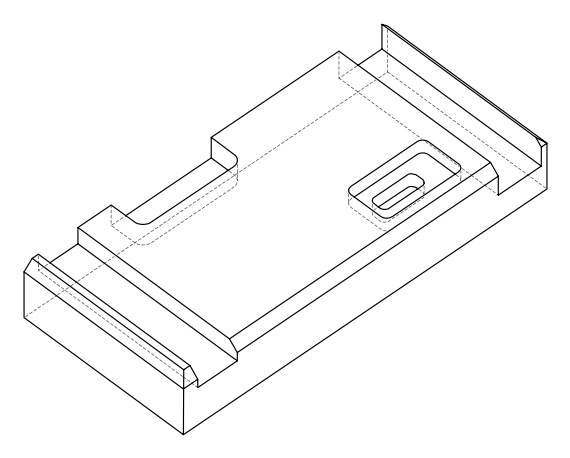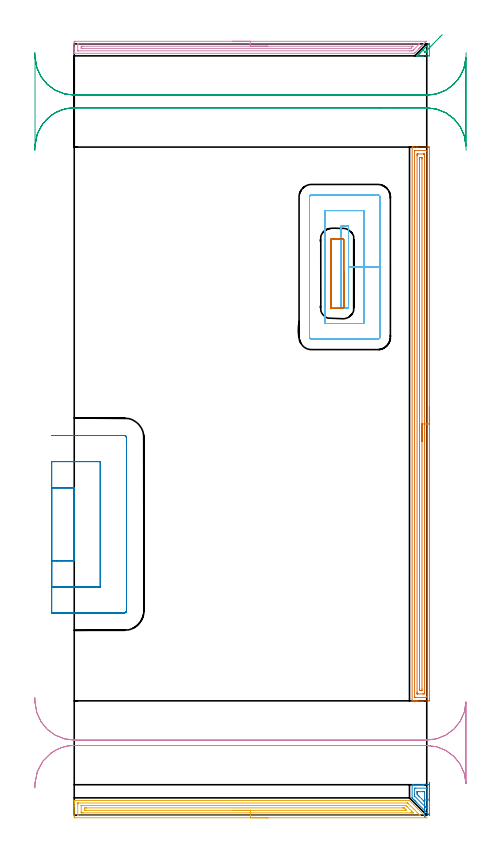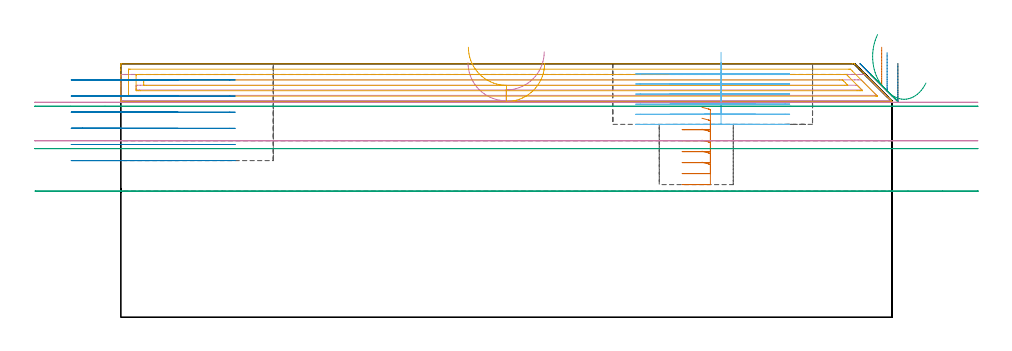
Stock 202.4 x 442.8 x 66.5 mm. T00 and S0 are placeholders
(PLAN: 10 operations, 3 tool changes, 46.7 min)
(1 AREA_MILL | FG_CHAMFER_SURFACE | UGT0205_001 | 10.39 min | 16156 mm3)
(2 AREA_MILL_1 | FG_CHAMFER_SURFACE_1 | UGT0205_001 | 0.6 min | 1145 mm3)
(3 AREA_MILL_2 | FG_CHAMFER_SURFACE_2 | UGT0205_001 | 0.27 min | 626 mm3)
(4 AREA_MILL_3 | FG_CHAMFER_SURFACE_3 | UGT0205_001 | 4.96 min | 9204 mm3)
(5 AREA_MILL_4 | FG_CHAMFER_SURFACE_4 | UGT0205_001 | 6.54 min | 9598 mm3)
(6 MILL_RECTANGULAR_POCKET | POCKET_RECTANGULAR_STRAIGHT | NXT0201_011 | Follow Part, ap 3, ae 75% | 7.02 min | 78306 mm3)
(7 MILL_RECTANGULAR_POCKET_1 | POCKET_RECTANGULAR_STRAIGHT_1 | NXT0201_011 | Follow Part, ap 3, ae 75% | 1.7 min | 15341 mm3)
(8 MILL_SLOT | SLOT_PARTIAL_RECTANGULAR | UGT0201_094 | Follow Part, ap 5, ae 75% | 8.3 min | 122438 mm3)
(9 MILL_RECTANGULAR_SLOT | SLOT_RECTANGULAR | UGT0201_009 | Follow Part, ap 11.25, ae 75% | 4.21 min | 352342 mm3)
(10 MILL_RECTANGULAR_SLOT_1 | SLOT_RECTANGULAR_1 | UGT0201_009 | Follow Part, ap 11.25, ae 75% | 2.66 min | 196134 mm3)
(TOOL UGT0205_001 | Chamfer Mill 20 x 3 x 45 deg. | D20 FL50 Z2)
(TOOL NXT0201_011 | ENDMILL 12mm [2P460-1200-NA 1630] | D12 FL38 Z6)
(TOOL UGT0201_094 | End mill 20 mm | D20 FL38 Z4)
(TOOL UGT0201_009 | End Mill 45 mm | D45 FL63 Z6)
(OP 1 AREA_MILL)
G17 G21 G94 G90
T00 M6
G54
G17 G0 G90 X203.9 Y234.6 S1061 M3
G43 Z76.5 H0
Z66.6
G94 G1 Y234.562 Z65.728 F250.
Y234.448 Z64.863
Y234.259 Z64.012
Y233.997 Z63.18
Y233.663 Z62.374
Y233.26 Z61.6
Y232.792 Z60.864
Y232.26 Z60.172
Y231.671 Z59.529
Y231.028 Z58.94
Y230.336 Z58.408
Y229.6 Z57.94
Y228.826 Z57.537
Y228.02 Z57.203
Y227.188 Z56.941
Y226.336 Z56.752
Y225.472 Z56.638
Y224.6 Z56.6
Y66.204
X203.897 Y65.831 Z56.602
X203.892 Y65.61 Z56.606
X203.667 Y65.6 Z56.83
X197.178 Z63.316
X196.605 Z63.892
X196.291 Z64.205
X195.719 Z64.777
X195.405 Z65.09
X194.777 Z65.722
X194.368 Z66.132
X194.027 Z66.464
X194.003 Y65.609 Z66.488
X194. Y65.758 Z66.5
Y383.442
X194.003 Y383.591 Z66.488
X194.027 Y383.6 Z66.464
X194.367 Z66.132
X194.777 Z65.722
X195.405 Z65.09
X196.605 Z63.892
X197.178 Z63.316
X203.381 Z57.116
X203.669 Y383.598 Z56.828
X203.892 Y383.59 Z56.605
X203.899 Y383.367 Z56.599
X203.9 Y224.6 Z56.6
X202.486 Z58.014
Y67.998
X202.484 Y67.768 Z58.016
X202.482 Y67.658 Z58.018
X202.479 Y67.613 Z58.021
X202.381 Y67.609 Z58.119
X201.994 Y67.601 Z58.506
X195.791 Z64.709
X195.549 Y67.605 Z64.951
X195.452 Y67.61 Z65.048
X195.421 Y67.616 Z65.079
X195.419 Y67.661 Z65.081
X195.416 Y67.767 Z65.084
X195.414 Y67.98 Z65.086
Y381.202
X195.416 Y381.432 Z65.084
X195.418 Y381.542 Z65.082
X195.421 Y381.587 Z65.079
X195.519 Y381.591 Z64.981
X195.906 Y381.599 Z64.594
X202.109 Z58.391
X202.351 Y381.595 Z58.149
X202.448 Y381.59 Z58.052
X202.479 Y381.584 Z58.021
X202.482 Y381.539 Z58.018
X202.484 Y381.433 Z58.016
X202.486 Y381.22 Z58.014
Y224.6
X201.072 Z59.428
X201.071 Y70.666 Z59.429
Y70.316
X201.065 Y69.774 Z59.435
X201.061 Y69.61 Z59.439
X200.893 Y69.602 Z59.607
X200.723 Y69.601 Z59.777
X200.009 Y69.6 Z60.491
X197.35 Z63.15
X197.178 Y69.601 Z63.322
X197.005 Y69.604 Z63.495
X196.891 Y69.61 Z63.609
X196.835 Y69.623 Z63.665
X196.832 Y69.657 Z63.668
X196.83 Y69.774 Z63.67
X196.829 Y70.125 Z63.671
X196.828 Y70.666 Z63.672
X196.829 Y378.534 Z63.671
Y378.884
X196.835 Y379.426 Z63.665
X196.839 Y379.59 Z63.661
X197.007 Y379.598 Z63.493
X197.178 Y379.599 Z63.322
X197.891 Y379.6 Z62.609
X200.55 Z59.95
X200.723 Y379.599 Z59.777
X200.895 Y379.596 Z59.605
X201.009 Y379.59 Z59.491
X201.065 Y379.577 Z59.435
X201.068 Y379.543 Z59.432
X201.07 Y379.426 Z59.43
X201.072 Y379.075 Z59.428
Y378.534
Y224.6
X199.657 Z60.843
Y72.451
X199.655 Y71.741 Z60.845
X199.652 Y71.638 Z60.848
X199.651 Y71.615 Z60.849
X199.635 Y71.61 Z60.865
X199.584 Y71.606 Z60.916
X199.373 Y71.602 Z61.127
X198.95 Y71.6 Z61.55
X198.909 Z61.591
X198.514 Y71.601 Z61.986
X198.317 Y71.603 Z62.183
X198.269 Y71.607 Z62.231
X198.25 Y71.61 Z62.25
X198.248 Y71.624 Z62.252
X198.246 Y71.69 Z62.254
X198.243 Y72.271 Z62.257
Y72.451
Y376.749
X198.245 Y377.459 Z62.255
X198.248 Y377.562 Z62.252
X198.249 Y377.585 Z62.251
X198.265 Y377.59 Z62.235
X198.316 Y377.594 Z62.184
X198.528 Y377.598 Z61.972
X198.95 Y377.6 Z61.55
X198.991 Z61.509
X199.386 Y377.599 Z61.114
X199.583 Y377.596 Z60.917
X199.631 Y377.593 Z60.869
X199.65 Y377.59 Z60.85
X199.652 Y377.576 Z60.848
X199.654 Y377.51 Z60.846
X199.657 Y376.929 Z60.843
Y376.749
Y224.6
Y223.728 Z60.881
Y222.864 Z60.995
Y222.012 Z61.183
Y221.18 Z61.446
Y220.374 Z61.78
Y219.6 Z62.182
Y218.864 Z62.651
Y218.172 Z63.182
Y217.529 Z63.772
Y216.94 Z64.415
Y216.408 Z65.107
Y215.94 Z65.843
Y215.537 Z66.616
Y215.203 Z67.422
Y214.941 Z68.254
Y214.752 Z69.106
Y214.638 Z69.971
Y214.6 Z70.843
G0 Z76.5
M5
M2
(OP 2 AREA_MILL_1)
G17 G21 G94 G90
T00 M6
G54
G17 G0 G90 X203.9 Y18.75 S1061 M3
G43 Z76.5 H0
Z66.6
G94 G1 Y18.712 Z65.728 F250.
Y18.598 Z64.863
Y18.409 Z64.012
Y18.147 Z63.18
Y17.813 Z62.374
Y17.41 Z61.6
Y16.941 Z60.864
Y16.41 Z60.172
Y15.821 Z59.529
Y15.178 Z58.939
Y14.486 Z58.408
Y13.75 Z57.94
Y12.976 Z57.537
Y12.17 Z57.203
Y11.338 Z56.941
Y10.486 Z56.752
Y9.621 Z56.638
Y8.75 Z56.6
X203.899 Y0.089 Z56.601
X203.894 Y0.022 Z56.603
X203.891 Y0.011 Z56.605
X203.71 Y0.189 Z56.789
X202.321 Y1.578 Z58.176
X196.466 Y7.433 Z64.031
X196.122 Y7.778 Z64.378
X195.929 Y7.97 Z64.57
X195.7 Y8.199 Z64.798
X195.587 Y8.311 Z64.909
X195.027 Y8.873 Z65.473
X194.218 Y9.682 Z66.282
X194.073 Y9.83 Z66.425
X194.004 Y9.905 Z66.49
X194. Y10.067 Z66.5
Y17.093
X194.007 Y17.49 Z66.493
X194.48 Y17.5 Z66.019
X199.902 Z60.598
X200.723 Z59.771
X203.381 Z57.114
X203.862 Y17.496 Z56.633
X203.891 Y17.49 Z56.604
X203.898 Y17.46 Z56.598
X203.9 Y17.093 Z56.6
Y8.75
X202.486 Z58.014
Y4.807
X202.481 Y3.933 Z58.019
X202.479 Y3.92 Z58.021
X202.459 Y3.903 Z58.041
X202.435 Y3.92 Z58.065
X201.609 Y4.741 Z58.891
X201.552 Y4.798 Z58.948
X195.419 Y10.932 Z65.081
X195.417 Y10.946 Z65.083
X195.414 Y11.815 Z65.086
Y15.328
Y15.337
X195.418 Y15.445 Z65.082
X195.421 Y15.49 Z65.079
X196.127 Y15.5 Z64.373
X202.417 Y15.499 Z58.083
X202.427 Y15.498 Z58.073
X202.457 Y15.491 Z58.043
X202.479 Y15.485 Z58.021
X202.486 Y15.337 Z58.014
Y8.75
X201.072 Z59.428
Y8.311
X201.071 Y7.965 Z59.429
X201.07 Y7.85 Z59.43
X201.067 Y7.759 Z59.433
X201.066 Y7.746 Z59.434
X201.033 Y7.775 Z59.467
X200.963 Y7.841 Z59.537
X200.723 Y8.077 Z59.777
X200.488 Y8.311 Z60.012
X198.064 Y10.735 Z62.436
X197.854 Y10.946 Z62.646
X197.178 Y11.627 Z63.322
X196.986 Y11.824 Z63.514
X196.835 Y12.002 Z63.665
X196.833 Y12.165 Z63.667
X196.83 Y12.702 Z63.67
Y13.046
X196.834 Y13.394 Z63.666
X196.835 Y13.484 Z63.665
X196.876 Y13.49 Z63.624
X196.976 Y13.494 Z63.524
X197.178 Y13.499 Z63.322
X197.259 Y13.5 Z63.241
X199.917 Z60.583
X200.723 Y13.499 Z59.777
X200.806 Y13.498 Z59.694
X201.065 Y13.483 Z59.435
X201.067 Y13.409 Z59.433
X201.07 Y13.236 Z59.43
X201.071 Y12.702 Z59.429
X201.072 Y12.356 Z59.428
Y8.75
Y7.878 Z59.467
Y7.013 Z59.58
X201.071 Y6.162 Z59.769
Y5.33 Z60.032
Y4.524 Z60.365
Y3.75 Z60.768
Y3.014 Z61.237
Y2.322 Z61.768
Y1.679 Z62.358
Y1.09 Z63.001
Y0.559 Z63.693
Y0.09 Z64.429
Y-0.313 Z65.202
Y-0.647 Z66.008
Y-0.909 Z66.84
Y-1.098 Z67.692
Y-1.212 Z68.557
Y-1.25 Z69.429
G0 Z76.5
M5
M2
(OP 3 AREA_MILL_2)
G17 G21 G94 G90
T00 M6
G54
G17 G0 G90 X198.584 Y437.681 S1061 M3
G43 Z76.5 H0
Z74.18
G94 G1 X198.25 Y437.346 Z73.447 F250.
X197.962 Y437.058 Z72.676
X197.723 Y436.819 Z71.872
X197.534 Y436.629 Z71.041
X197.397 Y436.492 Z70.191
X197.313 Y436.408 Z69.326
X197.283 Y436.377 Z68.455
X197.306 Y436.401 Z67.583
X197.383 Y436.478 Z66.718
X197.513 Y436.608 Z65.865
X197.694 Y436.79 Z65.031
X197.927 Y437.023 Z64.223
X198.208 Y437.305 Z63.447
X198.536 Y437.633 Z62.709
X198.909 Y438.006 Z62.013
X199.322 Y438.421 Z61.367
X199.774 Y438.874 Z60.774
X200.261 Y439.361 Z60.238
X200.791 Y439.893 Z59.705
X201.232 Y440.333 Z59.267
X201.673 Y440.775 Z58.823
X202.114 Y441.215 Z58.385
X202.556 Y441.657 Z57.941
X203.121 Y442.222 Z57.378
X203.33 Y442.431 Z57.168
X203.438 Y442.54 Z57.058
X203.623 Y442.724 Z56.876
X203.658 Y442.759 Z56.839
X203.715 Y442.814 Z56.781
X203.728 Y442.817 Z56.767
X203.894 Y442.782 Z56.605
X203.9 Y442.777 Z56.6
Y436.291
X203.897 Y436.081 Z56.603
X203.892 Y435.91 Z56.606
X203.533 Y435.9 Z56.967
X196.825 Z63.673
X196.802 Z63.694
X196.801 Y435.901
X196.802 Y435.903 Z63.693
X196.807 Y435.909 Z63.688
X196.858 Y435.959 Z63.64
X196.898 Y435.999 Z63.6
X197.19 Y436.291 Z63.308
X197.262 Y436.364 Z63.234
X197.48 Y436.58 Z63.02
X198.144 Y437.246 Z62.352
X198.378 Y437.478 Z62.122
X199.027 Y438.128 Z61.47
X199.238 Y438.338 Z61.262
X199.276 Y438.376 Z61.224
X199.909 Y439.011 Z60.587
X200.261 Y439.361 Z60.238
X201.496 Y438.145 Z59.004
X202.332 Y438.982 Z58.168
X202.415 Y439.063 Z58.085
X202.463 Y439.106 Z58.037
X202.476 Y439.117 Z58.024
X202.483 Y438.995 Z58.017
X202.485 Y438.923 Z58.015
X202.486 Y438.804 Z58.014
Y438.115
Y438.046
X202.485 Y437.945 Z58.015
X202.482 Y437.921 Z58.018
X202.48 Y437.916 Z58.02
X202.453 Y437.91 Z58.047
X202.259 Y437.904 Z58.241
X201.966 Y437.901 Z58.534
X201.82 Y437.9 Z58.68
X201.673 Y437.902 Z58.827
X201.527 Y437.906 Z58.973
X201.278 Y437.917 Z59.222
X201.398 Y438.046 Z59.102
X201.496 Y438.145 Z59.004
X202.012 Y438.669 Z58.535
X202.555 Y439.22 Z58.131
X203.12 Y439.794 Z57.796
X203.703 Y440.387 Z57.533
X204.301 Y440.994 Z57.344
X204.908 Y441.61 Z57.229
X205.519 Y442.231 Z57.19
X206.131 Y442.852 Z57.227
X206.738 Y443.468 Z57.34
X207.335 Y444.075 Z57.528
X207.919 Y444.668 Z57.79
X208.485 Y445.243 Z58.123
X209.028 Y445.794 Z58.525
X209.545 Y446.319 Z58.993
X210.031 Y446.813 Z59.523
X210.483 Y447.271 Z60.112
X210.896 Y447.692 Z60.755
X211.27 Y448.07 Z61.446
G0 Z76.5
M5
M2
(OP 4 AREA_MILL_3)
G17 G21 G94 G90
T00 M6
G54
G17 G0 G90 X91.1 Y444.3 S1061 M3
G43 Z76.5 H0
Z66.8
G94 G1 X91.138 Z65.928 F250.
X91.252 Z65.064
X91.441 Z64.212
X91.703 Z63.38
X92.037 Z62.574
X92.44 Z61.8
X92.908 Z61.064
X93.44 Z60.372
X94.029 Z59.729
X94.672 Z59.14
X95.364 Z58.609
X96.1 Z58.14
X96.874 Z57.737
X97.68 Z57.403
X98.512 Z57.141
X99.363 Z56.952
X100.228 Z56.838
X101.1 Z56.8
X202.18 Y444.299 Z56.799
X202.183 Y444.294 Z56.803
X202.18 Y444.282 Z56.816
X202.107 Y444.207 Z56.892
X201.584 Y443.684 Z57.415
X201.381 Y443.479 Z57.617
X200.81 Y442.909 Z58.19
X200.691 Y442.79 Z58.308
X200.505 Y442.603 Z58.493
X199.979 Y442.079 Z59.02
X199.628 Y441.726 Z59.37
X199.149 Y441.249 Z59.851
X198.904 Y441.003 Z60.094
X198.752 Y440.85 Z60.245
X198.603 Y440.702 Z60.395
X198.458 Y440.557 Z60.541
X198.314 Y440.412 Z60.684
X198.173 Y440.272 Z60.826
X198.011 Y440.11 Z60.988
X197.875 Y439.973 Z61.123
X195.683 Y437.782 Z63.316
X195.332 Y437.435 Z63.665
X195.301 Y437.407 Z63.693
X194.439 Y437.4 Z63.7
X0.169
X0.01 Y437.402 Z63.688
X0. Y437.544 Z63.548
Y437.69 Z63.41
Y437.994 Z63.105
Y438.659 Z62.436
Y439.867 Z61.229
Y440.412 Z60.682
Y443.646 Z57.451
X0.004 Y443.918 Z57.179
X0.01 Y444.292 Z56.805
X0.23 Y444.296 Z56.802
X0.616 Y444.3 Z56.8
X101.1
Y442.886 Z58.214
X197.837 Y442.885 Z58.215
X198.011 Y442.883 Z58.217
X198.176 Y442.879 Z58.221
X198.31 Y442.871 Z58.229
X198.25 Y442.807 Z58.293
X198.11 Y442.662 Z58.439
X198.011 Y442.561 Z58.539
X197.811 Y442.361 Z58.739
X194.986 Y439.535 Z61.565
X194.714 Y439.265 Z61.835
X194.439 Y438.992 Z62.108
X194.266 Y438.828 Z62.272
X193.545 Y438.817 Z62.283
X193.386 Y438.815 Z62.285
X192.652 Y438.814 Z62.286
X192.494
X2.402 Y438.815 Z62.285
X2.242 Y438.816 Z62.284
X2.05 Y438.82 Z62.28
X2.011 Y438.821 Z62.279
X2.006 Y438.848 Z62.252
X2.004 Y438.879 Z62.221
X2.001 Y439.053 Z62.047
Y442.691 Z58.409
X2.002 Y442.796 Z58.304
X2.006 Y442.866 Z58.234
X2.01 Y442.88 Z58.22
X2.014 Y442.882 Z58.218
X2.035 Y442.884 Z58.216
X2.402 Y442.886 Z58.214
X2.561
X101.1
Y441.472 Z59.628
X194.317 Y441.471 Z59.629
X194.439 Y441.467 Z59.633
X194.451 Y441.465 Z59.635
X194.447 Y441.453 Z59.647
X194.439 Y441.439 Z59.661
X193.411 Y440.412 Z60.688
X193.257 Y440.265 Z60.835
X193.229 Y440.24 Z60.86
X193.149 Y440.235 Z60.865
X193.026 Y440.231 Z60.869
X192.839 Y440.229 Z60.871
X5.082 Y440.228 Z60.872
X4.374 Y440.23 Z60.87
X4.189 Y440.232 Z60.868
X4.012 Y440.235 Z60.865
X4.006 Y440.412 Z60.688
X4.002 Y440.595 Z60.505
X4.006 Y441.288 Z59.812
X4.009 Y441.464 Z59.636
X4.189 Y441.467 Z59.633
X4.895 Y441.471 Z59.629
X101.1 Y441.472 Z59.628
X101.972 Z59.667
X102.836 Z59.78
X103.688 Z59.969
X104.52 Z60.232
X105.326 Z60.565
X106.1 Z60.968
X106.836 Z61.437
X107.528 Z61.968
X108.171 Z62.557
X108.76 Z63.201
X109.291 Z63.893
X109.76 Z64.628
X110.163 Z65.402
X110.497 Z66.208
X110.759 Z67.04
X110.948 Z67.892
X111.062 Z68.757
X111.1 Z69.628
G0 Z76.5
M5
M2
(OP 5 AREA_MILL_4)
G17 G21 G94 G90
T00 M6
G54
G17 G0 G90 X111.2 Y-1.5 S1061 M3
G43 Z76.5 H0
Z66.6
G94 G1 X111.162 Z65.728 F250.
X111.048 Z64.864
X110.859 Z64.012
X110.597 Z63.18
X110.263 Z62.374
X109.86 Z61.6
X109.391 Z60.864
X108.86 Z60.172
X108.271 Z59.529
X107.628 Z58.94
X106.936 Z58.408
X106.2 Z57.94
X105.426 Z57.537
X104.62 Z57.203
X103.788 Z56.941
X102.936 Z56.752
X102.071 Z56.638
X101.2 Z56.6
X0.627
X0.109 Y-1.495 Z56.603
X0.009 Y-1.492 Z56.606
X0. Y-0.981 Z57.116
Y5.223 Z63.317
Y6.638 Z64.735
Y6.995 Z65.09
Y7.708 Z65.808
Y7.983 Z66.082
X0.007 Y8.371 Z66.462
X0.01 Y8.397 Z66.488
X0.18 Y8.4 Z66.5
X191.939
X192.495 Z66.483
X192.572 Y8.329 Z66.428
X194.793 Y6.109 Z64.206
X201.883 Y-0.981 Z57.115
X202.325 Y-1.424 Z56.675
X202.369 Y-1.472 Z56.628
X202.383 Y-1.494 Z56.604
X202.369 Y-1.5 Z56.6
X101.2
Y-0.086 Z58.014
X2.192 Y-0.085 Z58.015
X2.085 Y-0.084 Z58.016
X2.033 Y-0.081 Z58.019
X2.013 Y-0.079 Z58.021
X2.01 Y-0.065 Z58.035
X2.005 Y0.053 Z58.153
X2.001 Y0.316 Z58.416
X2. Y6.109 Z64.209
X2.001 Y6.519 Z64.619
X2.008 Y6.931 Z65.031
X2.01 Y6.98 Z65.08
X2.029 Y6.981 Z65.081
X2.083 Y6.984 Z65.084
X2.194 Y6.985 Z65.085
X2.415 Y6.986 Z65.086
X191.045
X191.276 Y6.984 Z65.084
X191.386 Y6.982 Z65.082
X191.439 Y6.979 Z65.079
X191.468 Y6.971 Z65.071
X191.523 Y6.918 Z65.018
X191.939 Y6.51 Z64.61
X198.408 Y0.041 Z58.141
X198.477 Y-0.03 Z58.07
X198.504 Y-0.061 Z58.039
X198.516 Y-0.078 Z58.022
X198.512 Y-0.079 Z58.021
X198.409 Y-0.082 Z58.018
X198.197 Y-0.086 Z58.014
X198.188
X101.2
Y1.328 Z59.428
X5.097 Y1.329 Z59.429
X4.553 Y1.33 Z59.43
X4.203 Y1.333 Z59.433
X4.087 Y1.335 Z59.435
X4.01 Y1.348 Z59.448
X4.006 Y1.477 Z59.577
X4.002 Y1.678 Z59.778
X4. Y1.878 Z59.978
X4.001 Y5.423 Z63.523
X4.004 Y5.49 Z63.59
X4.009 Y5.543 Z63.643
X4.014 Y5.565 Z63.665
X4.028 Y5.566 Z63.666
X4.203 Y5.569 Z63.669
X4.745 Y5.571 Z63.671
X5.097 Y5.572 Z63.672
X190.151 Y5.571 Z63.671
X190.268 Y5.57 Z63.67
X190.362 Y5.567 Z63.667
X190.42 Y5.565 Z63.665
X190.458 Y5.53 Z63.63
X190.775 Y5.223 Z63.323
X191.045 Y4.955 Z63.055
X193.727 Y2.274 Z60.374
X194.321 Y1.678 Z59.778
X194.621 Y1.371 Z59.471
X194.645 Y1.335 Z59.435
X194.621 Y1.334 Z59.434
X194.078 Y1.33 Z59.43
X193.727 Y1.329 Z59.429
X193.185 Y1.328 Z59.428
X101.2
Y2.743 Z60.843
X6.704
X6.113 Y2.745 Z60.845
X6.05 Y2.747 Z60.847
X6.013 Y2.749 Z60.849
X6.01 Y2.794 Z60.894
X6.005 Y3.009 Z61.109
X6. Y3.441 Z61.541
X6.006 Y3.889 Z61.989
X6.01 Y4.107 Z62.207
X6.016 Y4.151 Z62.251
X6.07 Y4.153 Z62.253
X6.173 Y4.155 Z62.255
X6.885 Y4.157 Z62.257
X7.065
X188.544
X189.257 Y4.155 Z62.255
X189.358 Y4.152 Z62.252
X189.384 Y4.151 Z62.251
X189.41 Y4.131 Z62.231
X189.466 Y4.08 Z62.18
X189.68 Y3.87 Z61.97
X190.101 Y3.45 Z61.55
X190.151 Y3.4 Z61.5
X190.531 Y3.014 Z61.114
X190.716 Y2.823 Z60.923
X190.782 Y2.749 Z60.849
X189.97 Y2.743 Z60.843
X101.2
X100.328 Z60.881
X99.463 Z60.995
X98.612 Z61.183
X97.78 Z61.446
X96.974 Z61.78
X96.2 Z62.182
X95.464 Z62.651
X94.772 Z63.182
X94.129 Z63.772
X93.539 Z64.415
X93.008 Z65.107
X92.54 Z65.843
X92.137 Z66.616
X91.803 Z67.422
X91.541 Z68.254
X91.352 Z69.106
X91.238 Z69.971
X91.2 Z70.843
G0 Z76.5
M5
M2
(OP 6 MILL_RECTANGULAR_POCKET)
G17 G21 G94 G90
T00 M6
G54
G17 G0 G90 X157.5 Y293.613 S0 M3
G43 Z76.501 H1
Z69.501
G94 G1 Y314.7 Z63.851 F250.
Y338.1 F500.
X153.1
Y291.3
X157.5
Y314.7
X166.5
Y347.1
X144.1
Y282.3
X166.5
Y314.7
X175.5
Y354.9
G3 X174.3 Y356.1 R1.2
G1 X136.3
G3 X135.1 Y354.9 R1.2
G1 Y274.5
G3 X136.3 Y273.3 R1.2
G1 X174.3
G3 X175.5 Y274.5 R1.2
G1 Y314.7
Y315.7
G0 X157.5 Y293.613 Z66.851
G1 Y314.7 Z61.201 F250.
Y338.1 F500.
X153.1
Y291.3
X157.5
Y314.7
X166.5
Y347.1
X144.1
Y282.3
X166.5
Y314.7
X175.5
Y354.9
G3 X174.3 Y356.1 R1.2
G1 X136.3
G3 X135.1 Y354.9 R1.2
G1 Y274.5
G3 X136.3 Y273.3 R1.2
G1 X174.3
G3 X175.5 Y274.5 R1.2
G1 Y314.7
Y315.7
G0 X157.5 Y293.613 Z64.201
G1 Y314.7 Z58.55 F250.
Y338.1 F500.
X153.1
Y291.3
X157.5
Y314.7
X166.5
Y347.1
X144.1
Y282.3
X166.5
Y314.7
X175.5
Y354.9
G3 X174.3 Y356.1 R1.2
G1 X136.3
G3 X135.1 Y354.9 R1.2
G1 Y274.5
G3 X136.3 Y273.3 R1.2
G1 X174.3
G3 X175.5 Y274.5 R1.2
G1 Y314.7
Y315.7
G0 X157.5 Y293.613 Z61.55
G1 Y314.7 Z55.9 F250.
Y338.1 F500.
X153.1
Y291.3
X157.5
Y314.7
X166.5
Y347.1
X144.1
Y282.3
X166.5
Y314.7
X175.5
Y354.9
G3 X174.3 Y356.1 R1.2
G1 X136.3
G3 X135.1 Y354.9 R1.2
G1 Y274.5
G3 X136.3 Y273.3 R1.2
G1 X174.3
G3 X175.5 Y274.5 R1.2
G1 Y314.7
Y315.7
G0 X157.5 Y293.613 Z58.9
G1 Y314.7 Z53.25 F250.
Y338.1 F500.
X153.1
Y291.3
X157.5
Y314.7
X166.5
Y347.1
X144.1
Y282.3
X166.5
Y314.7
X175.5
Y354.9
G3 X174.3 Y356.1 R1.2
G1 X136.3
G3 X135.1 Y354.9 R1.2
G1 Y274.5
G3 X136.3 Y273.3 R1.2
G1 X174.3
G3 X175.5 Y274.5 R1.2
G1 Y314.7
Y315.7
G0 X157.5 Y293.613 Z56.25
G1 Y314.7 Z50.6 F250.
Y338.1 F500.
X153.1
Y291.3
X157.5
Y314.7
X166.5
Y347.1
X144.1
Y282.3
X166.5
Y314.7
X175.5
Y354.9
G3 X174.3 Y356.1 R1.2
G1 X136.3
G3 X135.1 Y354.9 R1.2
G1 Y274.5
G3 X136.3 Y273.3 R1.2
G1 X174.3
G3 X175.5 Y274.5 R1.2
G1 Y314.7
Y315.7
G0 Z76.501
M5
M2
(OP 7 MILL_RECTANGULAR_POCKET_1)
G17 G21 G94 G90
T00 M6
G54
G17 G0 G90 X152.488 Y291. S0 M3
G43 Z76.501 H1
Z55.091
G94 G1 X154.2 Z54.633 F250.
X154.271 Z54.614
X154.426 Y291.048 Z54.57
X154.557 Y291.143 Z54.527
X154.652 Y291.274 Z54.483
X154.7 Y291.429 Z54.44
Y291.5 Z54.421
Y310.95 Z49.209
Y330.4 F500.
G3 X154.2 Y330.9 R0.5
G1 X147.8
G3 X147.3 Y330.4 R0.5
G1 Y291.5
G3 X147.8 Y291. R0.5
G1 X154.2
G3 X154.7 Y291.5 R0.5
G1 Y310.95
Y311.95
G0 X152.488 Y291. Z52.209
G1 X154.2 Z51.751 F250.
X154.271 Z51.732
X154.426 Y291.048 Z51.688
X154.557 Y291.143 Z51.645
X154.652 Y291.274 Z51.602
X154.7 Y291.429 Z51.558
Y291.5 Z51.539
Y310.95 Z46.328
Y330.4 F500.
G3 X154.2 Y330.9 R0.5
G1 X147.8
G3 X147.3 Y330.4 R0.5
G1 Y291.5
G3 X147.8 Y291. R0.5
G1 X154.2
G3 X154.7 Y291.5 R0.5
G1 Y310.95
Y311.95
G0 X152.488 Y291. Z49.328
G1 X154.2 Z48.869 F250.
X154.271 Z48.85
X154.426 Y291.048 Z48.807
X154.557 Y291.143 Z48.763
X154.652 Y291.274 Z48.72
X154.7 Y291.429 Z48.676
Y291.5 Z48.657
Y310.95 Z43.446
Y330.4 F500.
G3 X154.2 Y330.9 R0.5
G1 X147.8
G3 X147.3 Y330.4 R0.5
G1 Y291.5
G3 X147.8 Y291. R0.5
G1 X154.2
G3 X154.7 Y291.5 R0.5
G1 Y310.95
Y311.95
G0 X152.488 Y291. Z46.446
G1 X154.2 Z45.987 F250.
X154.271 Z45.968
X154.426 Y291.048 Z45.925
X154.557 Y291.143 Z45.881
X154.652 Y291.274 Z45.838
X154.7 Y291.429 Z45.794
Y291.5 Z45.775
Y310.95 Z40.564
Y330.4 F500.
G3 X154.2 Y330.9 R0.5
G1 X147.8
G3 X147.3 Y330.4 R0.5
G1 Y291.5
G3 X147.8 Y291. R0.5
G1 X154.2
G3 X154.7 Y291.5 R0.5
G1 Y310.95
Y311.95
G0 X152.488 Y291. Z43.564
G1 X154.2 Z43.105 F250.
X154.271 Z43.086
X154.426 Y291.048 Z43.043
X154.557 Y291.143 Z42.999
X154.652 Y291.274 Z42.956
X154.7 Y291.429 Z42.913
Y291.5 Z42.894
Y310.95 Z37.682
Y330.4 F500.
G3 X154.2 Y330.9 R0.5
G1 X147.8
G3 X147.3 Y330.4 R0.5
G1 Y291.5
G3 X147.8 Y291. R0.5
G1 X154.2
G3 X154.7 Y291.5 R0.5
G1 Y310.95
Y311.95
G0 X152.488 Y291. Z40.682
G1 X154.2 Z40.223 F250.
X154.271 Z40.204
X154.426 Y291.048 Z40.161
X154.557 Y291.143 Z40.117
X154.652 Y291.274 Z40.074
X154.7 Y291.429 Z40.031
Y291.5 Z40.012
Y310.95 Z34.8
Y330.4 F500.
G3 X154.2 Y330.9 R0.5
G1 X147.8
G3 X147.3 Y330.4 R0.5
G1 Y291.5
G3 X147.8 Y291. R0.5
G1 X154.2
G3 X154.7 Y291.5 R0.5
G1 Y310.95
Y311.95
G0 Z76.501
M5
M2
(OP 8 MILL_SLOT)
G17 G21 G94 G90
T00 M6
G54
G17 G0 G90 X-13. Y146.1 S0 M3
G43 Z76.501 H0
Z62.267
G94 G1 X-10. F250.
X0. F500.
Y188.
X-10.
X-13. F250.
Y131.1
X-10.
X15. F500.
Y203.
X-10.
X-13. F250.
Y116.1
X-10.
X28.6 F500.
G3 X30. Y117.5 R1.4
G1 Y216.6
G3 X28.6 Y218. R1.4
G1 X-10.
X-13. F250.
G0 Y146.1 Z58.034
G1 X-10.
X0. F500.
Y188.
X-10.
X-13. F250.
Y131.1
X-10.
X15. F500.
Y203.
X-10.
X-13. F250.
Y116.1
X-10.
X28.6 F500.
G3 X30. Y117.5 R1.4
G1 Y216.6
G3 X28.6 Y218. R1.4
G1 X-10.
X-13. F250.
G0 Y146.1 Z53.8
G1 X-10.
X0. F500.
Y188.
X-10.
X-13. F250.
Y131.1
X-10.
X15. F500.
Y203.
X-10.
X-13. F250.
Y116.1
X-10.
X28.6 F500.
G3 X30. Y117.5 R1.4
G1 Y216.6
G3 X28.6 Y218. R1.4
G1 X-10.
X-13. F250.
G0 Y146.1 Z49.567
G1 X-10.
X0. F500.
Y188.
X-10.
X-13. F250.
Y131.1
X-10.
X15. F500.
Y203.
X-10.
X-13. F250.
Y116.1
X-10.
X28.6 F500.
G3 X30. Y117.5 R1.4
G1 Y216.6
G3 X28.6 Y218. R1.4
G1 X-10.
X-13. F250.
G0 Y146.1 Z45.333
G1 X-10.
X0. F500.
Y188.
X-10.
X-13. F250.
Y131.1
X-10.
X15. F500.
Y203.
X-10.
X-13. F250.
Y116.1
X-10.
X28.6 F500.
G3 X30. Y117.5 R1.4
G1 Y216.6
G3 X28.6 Y218. R1.4
G1 X-10.
X-13. F250.
G0 Y146.1 Z41.1
G1 X-10.
X0. F500.
Y188.
X-10.
X-13. F250.
Y131.1
X-10.
X15. F500.
Y203.
X-10.
X-13. F250.
Y116.1
X-10.
X28.6 F500.
G3 X30. Y117.5 R1.4
G1 Y216.6
G3 X28.6 Y218. R1.4
G1 X-10.
X-13. F250.
G0 Z76.501
M5
M2
(OP 9 MILL_RECTANGULAR_SLOT)
G17 G21 G94 G90
T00 M6
G54
G17 G0 G90 X-22.625 Y381.766 S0 M3
G43 Z76.501 H0
Z55.367
G94 G1 X-22.47 Y384.762 F250.
G2 X-13.261 Y401.777 R22.5 F500.
X-4.157 Y405.713 R22.5 F403.
X0. Y406.1 R22.5 F344.
G1 X175.819
X202.4 F500.
G2 X224.89 Y384.271 R22.5
G1 X224.9 Y434.738
X224.87
G2 X202.4 Y413.4 R22.5
G1 X0.
G2 X-22.47 Y434.739 R22.5
G1 X-22.625 Y437.735 F250.
G0 Y381.766 Z44.234
G1 X-22.47 Y384.762
G2 X-13.261 Y401.777 R22.5 F500.
X-4.157 Y405.713 R22.5 F387.
X0. Y406.1 R22.5 F328.
G1 X175.819
X185.819 F455.
X202.4 F500.
G2 X224.89 Y384.271 R22.5
G1 X224.9 Y434.738
X224.87
G2 X202.4 Y413.4 R22.5
G1 X0.
G2 X-22.47 Y434.739 R22.5
G1 X-22.625 Y437.735 F250.
G0 Z76.501
X225.025 Y437.734
Z33.1
G1 X224.87 Y434.738
G2 X215.66 Y417.723 R22.5 F500.
X206.557 Y413.787 R22.5 F407.
X202.4 Y413.4 R22.5 F339.
G1 X26.581
X16.581 F476.
X0. F500.
G2 X-22.47 Y434.739 R22.5
G1 X-22.5
Y384.761
X-22.47
G2 X0. Y406.1 R22.5
G1 X202.4
G2 X224.87 Y384.762 R22.5
G1 X225.025 Y381.766 F250.
G0 Z76.501
M5
M2
(OP 10 MILL_RECTANGULAR_SLOT_1)
G17 G21 G94 G90
T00 M6
G54
G17 G0 G90 X-22.625 Y15.666 S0 M3
G43 Z76.5 H0
Z56.4
G94 G1 X-22.47 Y18.662 F250.
G2 X-13.261 Y35.677 R22.5 F500.
X-4.157 Y39.613 R22.5 F446.
X0. Y40. R22.5 F374.
G1 X175.819
X202.4 F500.
G2 X224.89 Y18.171 R22.5
G1 Y64.929
G2 X202.4 Y43.1 R22.5
G1 X0.
G2 X-22.47 Y64.439 R22.5
G1 X-22.625 Y67.435 F250.
G0 Y15.666 Z46.3
G1 X-22.47 Y18.662
G2 X-13.261 Y35.677 R22.5 F500.
X-4.157 Y39.613 R22.5 F446.
X0. Y40. R22.5 F374.
G1 X175.819
X202.4 F500.
G2 X224.89 Y18.171 R22.5
G1 Y64.929
G2 X202.4 Y43.1 R22.5
G1 X0.
G2 X-22.47 Y64.438 R22.5
G1 X-22.625 Y67.434 F250.
G0 Z76.5
M5
M2
